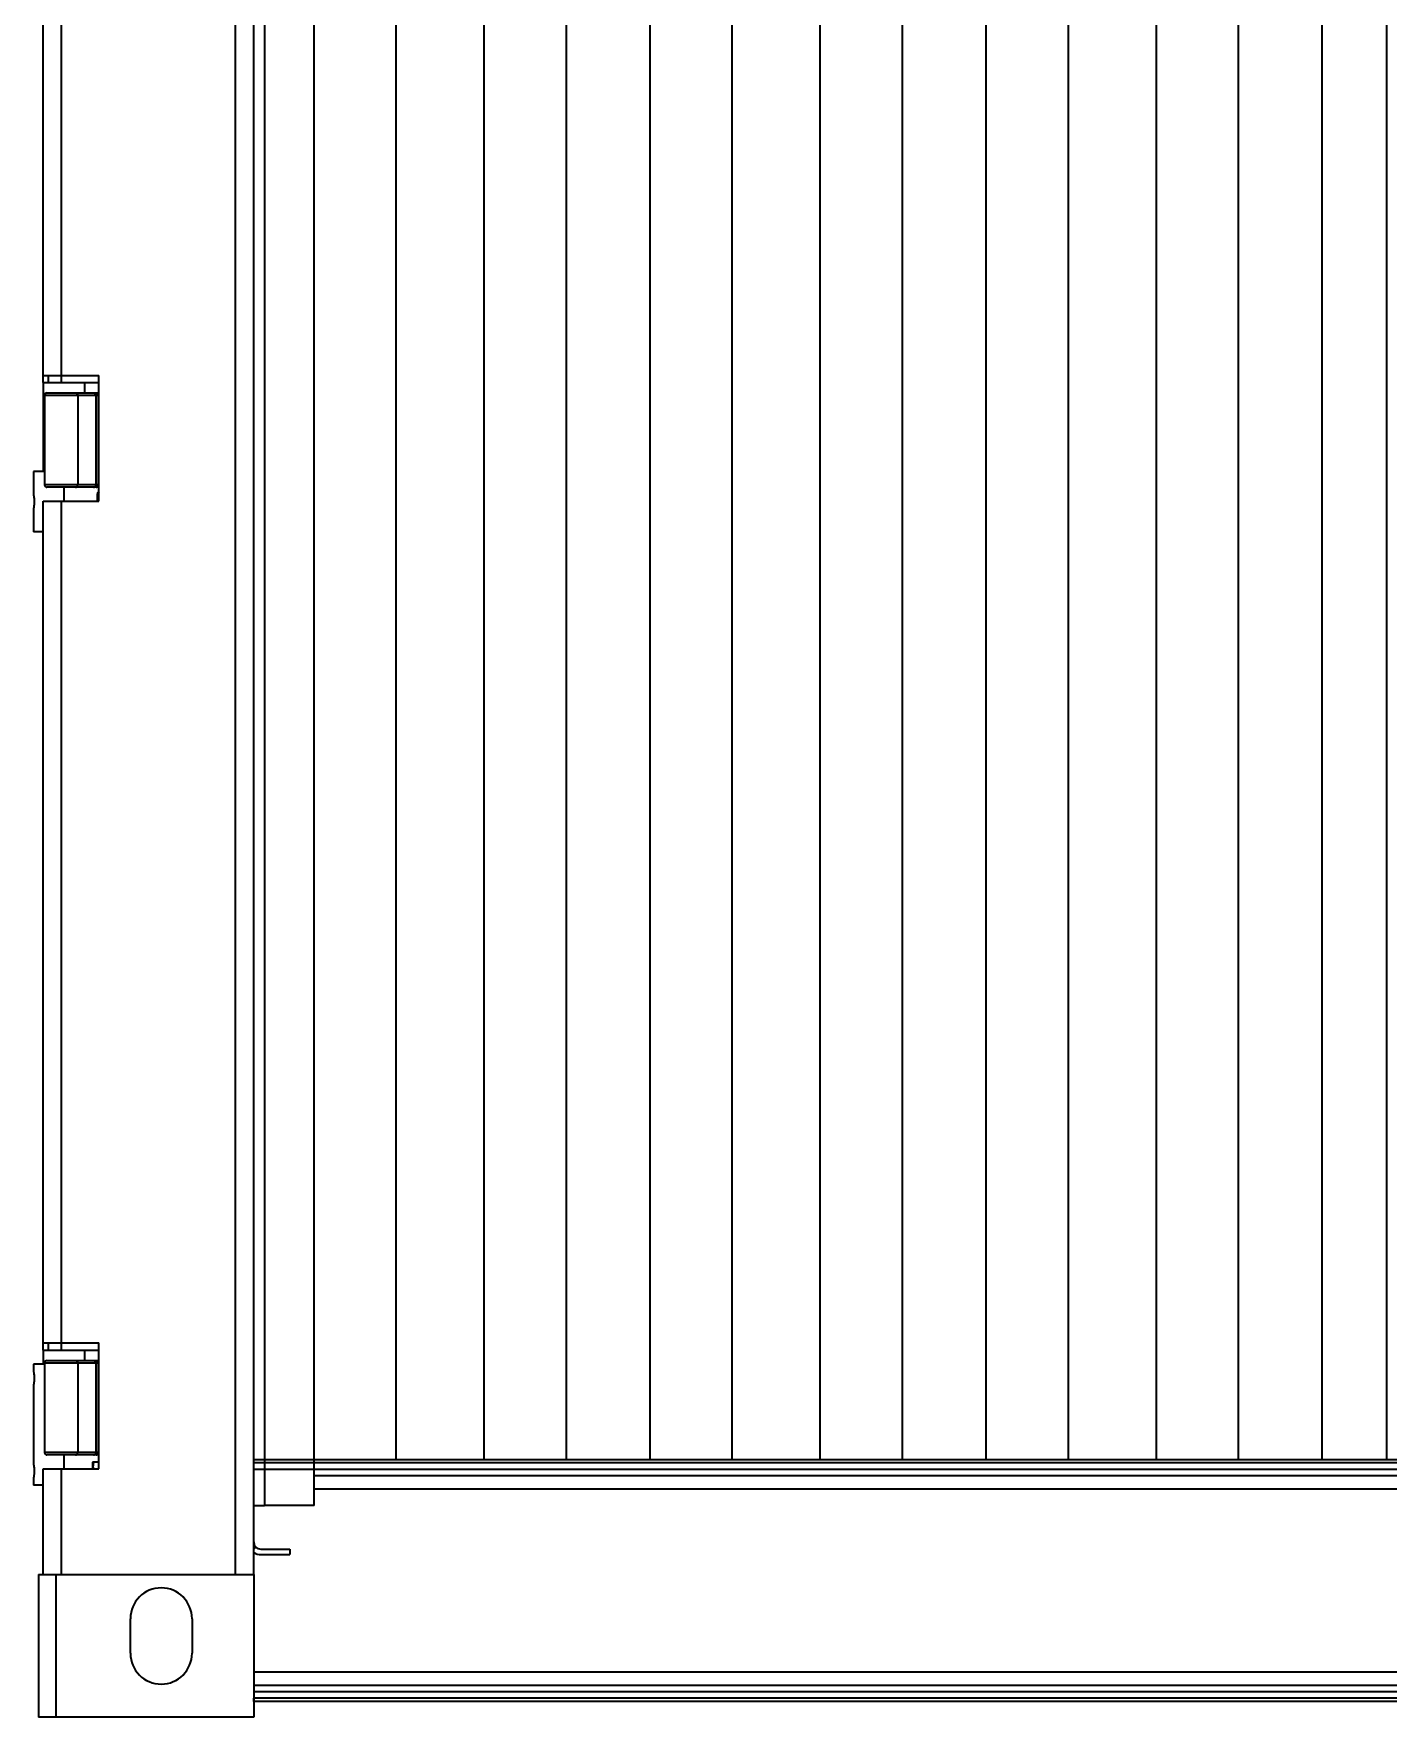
# Model space of a CAD drawing. Header units: millimetres. Extents: x 32496 to 166256, y 3504 to 23939.
# Drawn here: x 39991 to 41111, y 10665 to 12057 of the extents above; entities that cross this region are included whole.
import ezdxf

# ---------------------------------------------------------------- set-up
doc = ezdxf.new("R2010")
doc.units = ezdxf.units.MM
doc.layers.get('0').update_dxf_attribs({"lineweight": 35})

msp = doc.modelspace()

# ---------------------------------------------------------------- linework, layer by layer
at = {"linetype": 'Continuous'}
for p, q in [((40157.64, 10782.575), (40157.64, 13442.575)), ((40172.64, 10877.575), (40172.64, 13396.575)), ((40181.64, 13396.575), (40181.64, 10839.575)), ((40222.258, 13396.575), (40222.258, 10877.575)), ((40290.258, 13396.575), (40290.258, 10877.575)), ((40363.021, 13396.575), (40363.021, 10877.575)), ((40431.021, 13396.575), (40431.021, 10877.575)), ((40500.258, 13396.575), (40500.258, 10877.575)), ((40568.258, 13396.575), (40568.258, 10877.575)), ((40641.021, 13396.575), (40641.021, 10877.575)), ((40709.021, 13396.575), (40709.021, 10877.575)), ((40778.258, 13396.575), (40778.258, 10877.575)), ((40846.258, 13396.575), (40846.258, 10877.575)), ((40919.021, 13396.575), (40919.021, 10877.575)), ((40987.021, 13396.575), (40987.021, 10877.575)), ((41056.258, 13396.575), (41056.258, 10877.575)), ((41109.64, 13396.575), (41109.64, 10877.575)), ((39998.64, 11768.075), (39998.64, 12470.075)), ((40013.64, 11768.075), (40013.64, 12470.075)), ((39998.64, 11774.075), (40044.64, 11774.075)), ((39998.64, 11768.075), (39998.64, 11694.575)), ((39998.64, 11768.075), (40044.64, 11768.075)), ((40003.033, 11768.075), (40003.033, 11774.075)), ((40032.64, 11768.075), (40032.64, 11759.575)), ((40044.64, 11768.075), (40044.64, 11774.075)), ((40044.64, 11670.075), (40044.64, 11768.075)), ((39999.64, 11757.575), (39999.64, 11683.575)), ((39999.64, 11757.575), (40043.971, 11757.575)), ((40001.64, 11759.575), (40044.64, 11759.575)), ((40027.127, 11757.575), (40027.127, 11683.575)), ((40042.076, 11757.575), (40042.076, 11683.575)), ((40043.971, 11757.575), (40043.971, 11683.575)), ((39990.64, 11694.575), (39990.64, 11674.575)), ((39999.64, 11694.575), (39990.64, 11694.575)), ((40043.971, 11683.575), (39999.64, 11683.575)), ((40044.64, 11681.575), (40001.64, 11681.575)), ((40015.64, 11681.575), (40015.64, 11670.075)), ((39990.64, 11674.575), (39990.659, 11674.479)), ((39990.659, 11674.479), (39990.64, 11674.575)), ((39990.64, 11674.575), (39990.659, 11674.479)), ((39998.64, 10968.075), (39998.64, 11670.075)), ((39998.64, 11670.075), (40013.64, 11670.075)), ((40013.64, 10968.075), (40013.64, 11670.075)), ((40013.64, 11670.075), (40044.64, 11670.075)), ((40043.24, 11675.63), (40043.24, 11670.075)), ((40043.68, 11677.425), (40044.64, 11677.425)), ((39990.659, 11664.672), (39990.64, 11664.575)), ((39990.659, 11664.672), (39990.64, 11664.575)), ((39990.64, 11664.575), (39990.659, 11664.672)), ((39990.64, 11664.575), (39990.64, 11644.575)), ((39998.64, 11644.575), (39990.64, 11644.575)), ((39998.64, 10974.075), (40044.64, 10974.075)), ((40003.033, 10968.075), (40003.033, 10974.075)), ((40044.64, 10968.075), (40044.64, 10974.075)), ((39990.64, 10956.435), (39990.64, 10949.82)), ((39999.64, 10956.435), (39990.64, 10956.435)), ((39998.64, 10968.075), (39998.64, 10956.435)), ((39998.64, 10968.075), (40044.64, 10968.075)), ((39999.64, 10957.575), (39999.64, 10883.575)), ((39999.64, 10957.575), (40043.971, 10957.575)), ((40001.64, 10959.575), (40044.64, 10959.575)), ((40027.127, 10957.575), (40027.127, 10883.575)), ((40032.64, 10968.075), (40032.64, 10959.575)), ((40042.076, 10957.575), (40042.076, 10883.575)), ((40043.971, 10957.575), (40043.971, 10883.575)), ((40044.64, 10870.075), (40044.64, 10968.075)), ((39990.64, 10949.82), (39990.659, 10949.724)), ((39990.659, 10939.917), (39990.64, 10939.82)), ((39990.659, 10939.917), (39990.64, 10939.82)), ((39990.64, 10939.82), (39990.659, 10939.917)), ((39990.64, 10939.82), (39990.64, 10873.05)), ((39990.64, 10873.05), (39990.659, 10872.954)), ((39990.659, 10872.954), (39990.64, 10873.05)), ((40043.971, 10883.575), (39999.64, 10883.575)), ((40044.64, 10881.575), (40001.64, 10881.575)), ((40015.64, 10881.575), (40015.64, 10870.075)), ((40039.24, 10874.105), (40039.24, 10870.075)), ((40039.68, 10875.9), (40044.64, 10875.9)), ((40172.64, 10868.378), (40172.64, 10877.575)), ((52132.64, 10877.575), (40172.64, 10877.575)), ((52132.64, 10874.855), (40172.64, 10874.855)), ((40222.64, 10839.575), (40222.64, 10877.575)), ((39990.659, 10863.147), (39990.64, 10863.05)), ((39990.659, 10863.147), (39990.64, 10863.05)), ((39990.64, 10863.05), (39990.659, 10863.147)), ((39990.64, 10863.05), (39990.64, 10856.435)), ((39998.64, 10782.575), (39998.64, 10870.075)), ((39998.64, 10870.075), (40013.64, 10870.075)), ((40013.64, 10782.575), (40013.64, 10870.075)), ((40013.64, 10870.075), (40044.64, 10870.075)), ((52132.64, 10869.383), (40172.64, 10869.383)), ((40172.64, 10782.575), (40172.64, 10868.378)), ((52082.64, 10864.266), (40222.64, 10864.266)), ((39998.64, 10856.435), (39990.64, 10856.435)), ((52082.64, 10853.32), (40222.64, 10853.32)), ((40172.64, 10839.575), (40181.64, 10839.575)), ((40222.64, 10839.575), (40181.64, 10839.575)), ((40174.397, 10805.333), (40172.64, 10803.575)), ((40178.64, 10803.575), (40202.64, 10803.575)), ((40202.64, 10803.575), (40202.64, 10799.075)), ((40178.64, 10799.075), (40202.64, 10799.075)), ((39994.64, 10782.575), (39994.64, 10664.575)), ((39994.64, 10782.575), (40172.64, 10782.575)), ((40009.14, 10664.575), (40009.14, 10782.575)), ((40172.64, 10782.575), (40172.64, 10664.575)), ((40070.64, 10717.575), (40070.64, 10746.075)), ((40121.64, 10746.075), (40121.64, 10717.575)), ((52008.64, 10701.83), (40172.64, 10701.83)), ((52008.64, 10690.885), (40172.64, 10690.885)), ((52008.64, 10685.768), (40172.64, 10685.768)), ((40172.64, 10677.575), (40172.64, 10680.295)), ((52132.64, 10680.295), (40172.64, 10680.295)), ((52132.64, 10677.575), (40172.64, 10677.575)), ((40172.64, 10664.575), (39994.64, 10664.575))]:
    msp.add_line(p, q, dxfattribs=at)
for centre, radius, start, end in [((40001.64, 11757.575), 2, 90, 180), ((40001.64, 11683.575), 2, 180, 270), ((40048.114, 11675.385), 4.88, 155.289549, 177.12226), ((40001.64, 10957.575), 2, 90, 180), ((40001.64, 10883.575), 2, 180, 270), ((40044.114, 10873.86), 4.88, 155.289549, 177.12226), ((40178.64, 10809.575), 6, 180, 270), ((40178.64, 10809.575), 10.5, 235.145781, 270), ((40096.14, 10746.075), 25.5, 0, 180), ((40096.14, 10717.575), 25.5, 180, 0)]:
    msp.add_arc(centre, radius, start, end, dxfattribs=at)
for points, knots in [([(40025.201, 11759.575), (40025.452, 11759.575), (40025.962, 11759.47), (40026.602, 11759.022), (40027.028, 11758.358), (40027.127, 11757.835), (40027.127, 11757.575)], [0, 0, 0, 0, 0.24571076, 0.49391374, 0.74567912, 1, 1, 1, 1]), ([(40040.15, 11759.575), (40040.401, 11759.575), (40040.911, 11759.47), (40041.551, 11759.022), (40041.977, 11758.358), (40042.076, 11757.835), (40042.076, 11757.575)], [0, 0, 0, 0, 0.24571076, 0.49391374, 0.74567912, 1, 1, 1, 1]), ([(40042.423, 11759.575), (40042.627, 11759.575), (40043.057, 11759.459), (40043.567, 11758.997), (40043.896, 11758.339), (40043.971, 11757.834), (40043.971, 11757.575)], [0, 0, 0, 0, 0.22003925, 0.45867285, 0.72140076, 1, 1, 1, 1]), ([(40025.201, 11681.575), (40025.452, 11681.575), (40025.962, 11681.681), (40026.602, 11682.129), (40027.028, 11682.793), (40027.127, 11683.316), (40027.127, 11683.575)], [0, 0, 0, 0, 0.24571076, 0.49391374, 0.74567912, 1, 1, 1, 1]), ([(40040.15, 11681.575), (40040.401, 11681.575), (40040.911, 11681.681), (40041.551, 11682.129), (40041.977, 11682.793), (40042.076, 11683.316), (40042.076, 11683.575)], [0, 0, 0, 0, 0.24571076, 0.49391374, 0.74567912, 1, 1, 1, 1]), ([(40042.423, 11681.575), (40042.627, 11681.575), (40043.057, 11681.692), (40043.567, 11682.154), (40043.896, 11682.812), (40043.971, 11683.317), (40043.971, 11683.575)], [0, 0, 0, 0, 0.22003924, 0.45867285, 0.72140076, 1, 1, 1, 1]), ([(39990.659, 11674.479), (39990.691, 11674.314), (39990.934, 11673.017), (39991.08, 11671.7), (39991.125, 11670.55)], [0, 0, 0, 0, 0.12755848, 1, 1, 1, 1]), ([(39991.125, 11668.601), (39991.107, 11668.139), (39991.018, 11666.822), (39990.824, 11665.514), (39990.659, 11664.672)], [0, 0, 0, 0, 0.34999534, 1, 1, 1, 1]), ([(39991.125, 11670.55), (39991.129, 11670.47), (39991.14, 11670.145), (39991.145, 11669.82), (39991.145, 11669.575)], [0, 0, 0, 0, 0.24707454, 1, 1, 1, 1]), ([(39991.145, 11669.575), (39991.145, 11669.493), (39991.143, 11669.168), (39991.135, 11668.843), (39991.125, 11668.601)], [0, 0, 0, 0, 0.2532944, 1, 1, 1, 1]), ([(40044.477, 11677.425), (40044.331, 11677.143), (40044.091, 11676.555), (40043.858, 11675.637), (40043.726, 11674.706), (40043.672, 11673.769), (40043.686, 11672.832), (40043.8, 11671.585), (40044.016, 11670.657), (40044.25, 11670.074)], [0, 0, 0, 0, 0.12663375, 0.25193178, 0.37658559, 0.5009808, 0.62532918, 0.74980584, 1, 1, 1, 1]), ([(40025.201, 10959.575), (40025.452, 10959.575), (40025.962, 10959.47), (40026.602, 10959.022), (40027.028, 10958.358), (40027.127, 10957.835), (40027.127, 10957.575)], [0, 0, 0, 0, 0.24571076, 0.49391374, 0.74567912, 1, 1, 1, 1]), ([(40040.15, 10959.575), (40040.401, 10959.575), (40040.911, 10959.47), (40041.551, 10959.022), (40041.977, 10958.358), (40042.076, 10957.835), (40042.076, 10957.575)], [0, 0, 0, 0, 0.24571076, 0.49391374, 0.74567912, 1, 1, 1, 1]), ([(40042.423, 10959.575), (40042.627, 10959.575), (40043.057, 10959.459), (40043.567, 10958.997), (40043.896, 10958.339), (40043.971, 10957.834), (40043.971, 10957.575)], [0, 0, 0, 0, 0.22003925, 0.45867285, 0.72140076, 1, 1, 1, 1]), ([(39990.659, 10949.724), (39990.691, 10949.559), (39990.934, 10948.262), (39991.08, 10946.945), (39991.125, 10945.795)], [0, 0, 0, 0, 0.1275619, 1, 1, 1, 1]), ([(39991.125, 10943.846), (39991.107, 10943.384), (39991.018, 10942.067), (39990.824, 10940.759), (39990.659, 10939.917)], [0, 0, 0, 0, 0.34999204, 1, 1, 1, 1]), ([(39991.125, 10945.795), (39991.129, 10945.715), (39991.14, 10945.39), (39991.145, 10945.065), (39991.145, 10944.82)], [0, 0, 0, 0, 0.24707359, 1, 1, 1, 1]), ([(39991.145, 10944.82), (39991.145, 10944.738), (39991.143, 10944.413), (39991.135, 10944.088), (39991.125, 10943.846)], [0, 0, 0, 0, 0.25329481, 1, 1, 1, 1]), ([(39990.659, 10872.954), (39990.691, 10872.789), (39990.934, 10871.492), (39991.08, 10870.175), (39991.125, 10869.025)], [0, 0, 0, 0, 0.1275619, 1, 1, 1, 1]), ([(40025.201, 10881.575), (40025.452, 10881.575), (40025.962, 10881.681), (40026.602, 10882.129), (40027.028, 10882.793), (40027.127, 10883.316), (40027.127, 10883.575)], [0, 0, 0, 0, 0.24571076, 0.49391374, 0.74567912, 1, 1, 1, 1]), ([(40040.477, 10875.9), (40040.248, 10875.456), (40039.914, 10874.507), (40039.694, 10873.032), (40039.659, 10871.548), (40039.749, 10870.562), (40039.832, 10870.075)], [0, 0, 0, 0, 0.25234897, 0.5019354, 0.75084217, 1, 1, 1, 1]), ([(40040.15, 10881.575), (40040.401, 10881.575), (40040.911, 10881.681), (40041.551, 10882.129), (40041.977, 10882.793), (40042.076, 10883.316), (40042.076, 10883.575)], [0, 0, 0, 0, 0.24571076, 0.49391374, 0.74567912, 1, 1, 1, 1]), ([(40042.423, 10881.575), (40042.627, 10881.575), (40043.057, 10881.692), (40043.567, 10882.154), (40043.896, 10882.812), (40043.971, 10883.317), (40043.971, 10883.575)], [0, 0, 0, 0, 0.22003924, 0.45867285, 0.72140076, 1, 1, 1, 1]), ([(39991.125, 10867.076), (39991.107, 10866.614), (39991.018, 10865.297), (39990.824, 10863.989), (39990.659, 10863.147)], [0, 0, 0, 0, 0.34999204, 1, 1, 1, 1]), ([(39991.125, 10869.025), (39991.129, 10868.945), (39991.14, 10868.62), (39991.145, 10868.295), (39991.145, 10868.05)], [0, 0, 0, 0, 0.24707359, 1, 1, 1, 1]), ([(39991.145, 10868.05), (39991.145, 10867.968), (39991.143, 10867.643), (39991.135, 10867.318), (39991.125, 10867.076)], [0, 0, 0, 0, 0.25329481, 1, 1, 1, 1])]:
    msp.add_open_spline(points, degree=3, knots=knots, dxfattribs=at)

doc.saveas('drawing.dxf')
